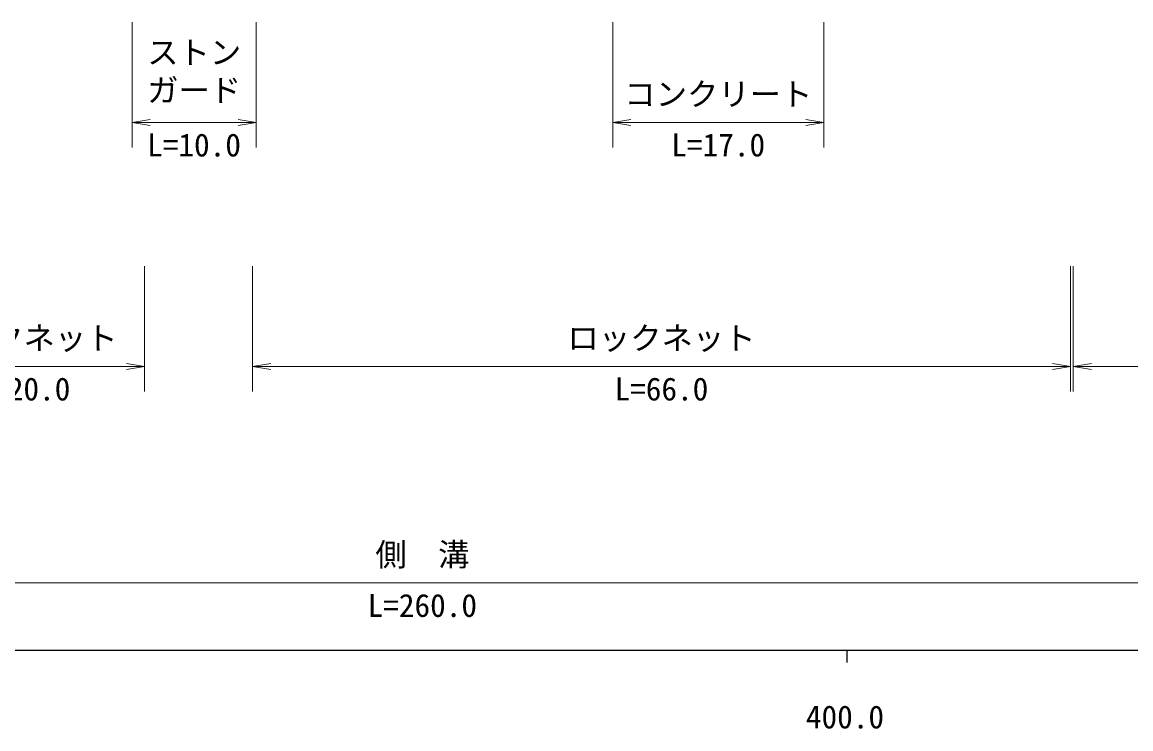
# Model space of a CAD drawing. Units: millimetres, scale not verified. Extents: x 40000 to 680000, y 20000 to 380000.
# Drawn here: x 402217 to 490644, y 198715 to 255083 of the extents above; entities that cross this region are included whole.
import ezdxf
from ezdxf.enums import TextEntityAlignment as Align

# ---------------------------------------------------------------- set-up
doc = ezdxf.new("R2010")
doc.units = ezdxf.units.MM
doc.header["$LTSCALE"] = 1000
doc.layers.add('M-STR-STR3', color=7, linetype='Continuous', lineweight=13)
doc.layers.add('M-TTL-BAND', color=7, linetype='Continuous', lineweight=25)
doc.styles.add('ＭＳ ゴシック', font='')
doc.styles.get('ＭＳ ゴシック').set_extended_font_data('MS Gothic')

# ---------------------------------------------------------------- blocks, each defined once
blk = doc.blocks.new('open_arrow')
at = {"color": 0, "linetype": 'Continuous', "lineweight": -2}
blk.add_lwpolyline([(7.5, 1.25), (0, 0), (7.5, -1.25)], dxfattribs=at)

msp = doc.modelspace()

# ---------------------------------------------------------------- linework, layer by layer
at = {"layer": 'M-STR-STR3'}
for p, q in [((410982, 255083), (410982, 245083)), ((420889, 255083), (420889, 245083)), ((449324, 255083), (449324, 245083)), ((466163, 255083), (466163, 245083)), ((420889, 247083), (410982, 247083)), ((449324, 247083), (466163, 247083)), ((411987, 235619), (411987, 225619)), ((420591, 235619), (420591, 225619)), ((485835, 235619), (485835, 225619)), ((486055, 235619), (486055, 225619)), ((392668, 227619), (411987, 227619)), ((420591, 227619), (485835, 227619)), ((486055, 227619), (556728, 227619)), ((311676, 210354), (556609, 210354))]:
    msp.add_line(p, q, dxfattribs=at)
at = {"layer": 'M-TTL-BAND'}
for p, q in [((40000, 205000), (579000, 205000)), ((468000, 205000), (468000, 204000))]:
    msp.add_line(p, q, dxfattribs=at)

# ---------------------------------------------------------------- block references
at = {"layer": 'M-STR-STR3', "xscale": 193, "yscale": 193}
for p in [(410982, 247083), (449324, 247083), (420591, 227619), (486055, 227619)]:
    msp.add_blockref('open_arrow', p, dxfattribs=at)
at = {"layer": 'M-STR-STR3', "xscale": 193, "yscale": 193, "rotation": 180}
for p in [(420889, 247083), (466163, 247083), (411987, 227619), (485835, 227619)]:
    msp.add_blockref('open_arrow', p, dxfattribs=at)

# ---------------------------------------------------------------- texts
at = {"layer": 'M-STR-STR3', "style": 'ＭＳ ゴシック'}
for s, p in [('ストン', (412185, 251204)), ('ガード', (412185, 248190)), ('コンクリート', (450244, 247879)), ('L=10.0', (412185, 243821)), ('L=17.0', (453994, 243821)), ('ロックネット', (394827, 228416)), ('ロックネット', (445713, 228416)), ('L=20.0', (398577, 224357)), ('L=66.0', (449463, 224357)), ('側\u3000溝', (430393, 211150)), ('L=260.0', (429768, 207091))]:
    msp.add_text(s, height=1833, dxfattribs=at).set_placement(p, align=Align.BOTTOM_LEFT)
at = {"layer": 'M-TTL-BAND', "style": 'ＭＳ ゴシック'}
msp.add_text('400.0', height=1833, dxfattribs=at).set_placement((467844, 198195), align=Align.BOTTOM_CENTER)

doc.saveas('drawing.dxf')
